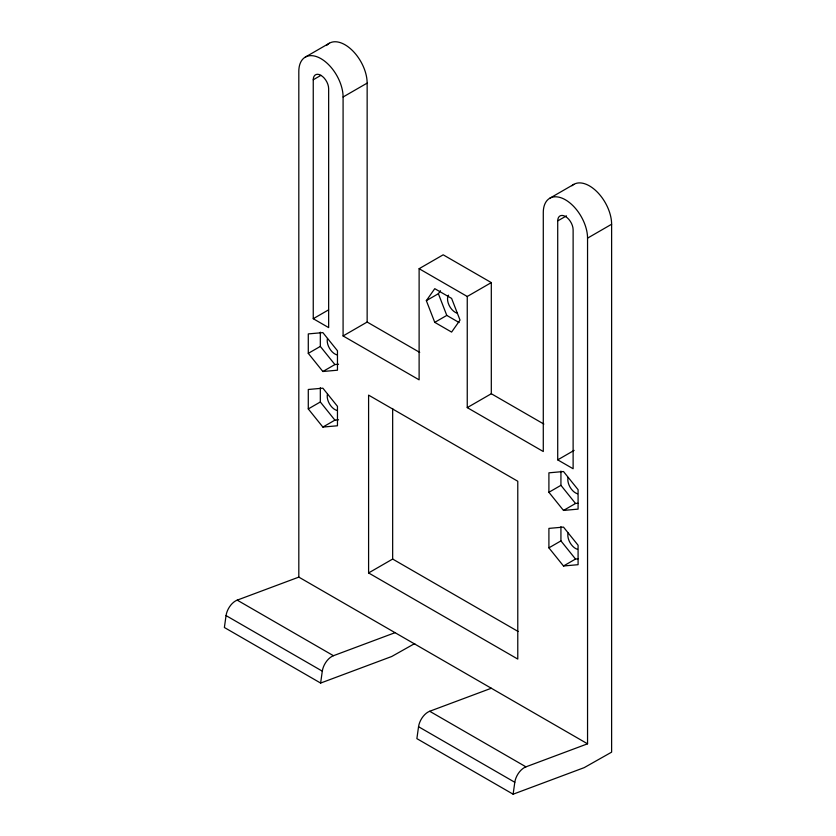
<?xml version="1.0" encoding="UTF-8"?>
<svg xmlns="http://www.w3.org/2000/svg" width="836" height="836" viewBox="0 0 836 836"><rect width="100%" height="100%" fill="white"/><g stroke="black" fill="none" stroke-linecap="round" stroke-linejoin="round"><path stroke-width="1.25" d="M298.818 577.112L298.818 71.436A31.308 18.078 60 0 1 320.951 58.656A31.308 18.078 60 0 1 343.084 96.997L343.084 335.947L419.118 379.837L419.118 268.701L467.251 296.487L467.251 407.623L543.285 451.524L543.285 212.584A31.308 18.078 60 0 1 565.418 199.804A31.308 18.078 60 0 1 587.551 238.145L587.551 743.81L298.818 577.112L237.205 600.133A13.616 7.858 -60 0 0 226.054 615.589L224.382 627.502L320.627 683.064L391.718 656.5L414.75 643.542M320.627 683.064L322.299 671.151A13.616 7.858 -60 0 1 333.449 655.706L395.062 632.674M491.307 688.247L429.694 711.269A13.616 7.858 -60 0 0 418.543 726.724L416.882 738.637L513.126 794.2L584.207 767.636L611.618 752.149L611.618 224.247A31.308 18.078 60 0 0 596.59 191.371A31.308 18.078 60 0 0 571.918 185.77M513.126 794.2L514.798 782.287A13.616 7.858 -60 0 1 525.948 766.842L587.551 743.81M426.339 300.657L434.762 288.671L451.607 298.4L460.03 320.104L451.607 332.091L434.762 322.362L426.339 300.657L438.377 293.708L440.478 290.719M305.297 57.109L329.363 43.211M313.249 79.775L320.909 75.355A10.889 6.291 60 0 1 328.652 88.668L328.652 327.607L313.249 318.715L313.249 79.775A10.889 6.291 60 0 1 320.951 75.324M343.084 96.997L367.15 83.109A31.308 18.078 60 0 0 351.433 49.575A31.308 18.078 60 0 0 326.604 45.499M313.249 318.715L328.569 309.874M419.118 268.701L443.185 254.813L491.307 282.599L491.307 393.735L543.86 424.071M549.764 198.247L573.83 184.359M308.285 353.356L308.285 333.909L322.874 332.613L337.462 350.754L337.462 370.202L322.874 371.508L308.285 353.356L320.324 346.417L320.324 332.153M343.084 335.947L367.15 322.048L419.703 352.395M557.716 220.913A10.889 6.291 60 0 1 565.418 216.472A10.889 6.291 60 0 1 573.12 229.806L573.12 468.745L557.716 459.863L557.716 220.913L566.463 215.866M322.874 371.508L334.912 364.559L338.549 364.235M467.251 296.487L491.307 282.599M434.762 322.362L446.79 315.412L459.142 322.55M587.551 238.145L611.618 224.247M308.285 408.929L308.285 389.482L322.874 388.176L337.462 406.327L337.462 425.775L322.874 427.071L308.285 408.929L320.324 401.98L320.324 387.716M322.874 427.071L334.912 420.132L338.549 419.808M467.251 407.623L491.307 393.735M557.716 459.863L574.123 450.385M368.592 572.942L517.777 659.071L517.777 481.254L368.592 395.125L368.592 572.942L392.659 559.054L518.101 631.473M548.907 492.279L548.907 472.831L563.495 471.525L578.084 489.677L578.084 509.124L563.495 510.43L548.907 492.279L560.935 485.329L560.935 471.076M563.495 510.43L575.523 503.481L577.958 503.262M548.907 547.852L548.907 528.394L563.495 527.098L578.084 545.239L578.084 564.687L563.495 565.993L548.907 547.852L560.935 540.902L560.935 526.638M563.495 565.993L575.523 559.044L577.958 558.835M237.205 600.133L333.449 655.706M429.694 711.269L525.948 766.842M226.054 615.589L322.299 671.151M418.543 726.724L514.798 782.287M560.935 485.329L575.523 503.481M560.935 540.902L575.523 559.044M320.324 346.417L334.912 364.559M320.324 401.98L334.912 420.132M438.377 293.708L446.79 315.412M392.659 408.49L392.659 559.054M367.15 83.109L367.15 322.048M336.898 354.851A10.889 6.291 60 0 1 327.472 338.517M577.519 549.336A10.889 6.291 60 0 1 568.083 533.002M577.519 493.773A10.889 6.291 60 0 1 568.083 477.44M457.208 313.176A10.889 6.291 60 0 1 449.11 305.318A10.889 6.291 60 0 1 448.545 295.139M336.898 410.424A10.889 6.291 60 0 1 327.472 394.09"/></g></svg>
